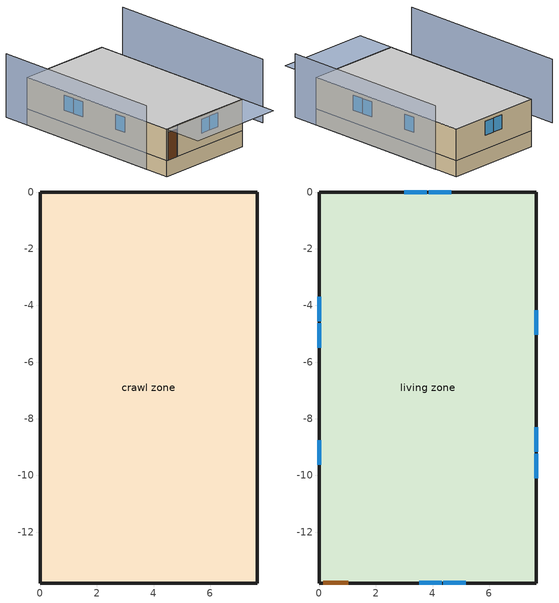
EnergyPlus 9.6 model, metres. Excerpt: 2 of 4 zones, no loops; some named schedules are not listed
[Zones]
crawl zone
 floor foundation (FloorFndGrndCS): 0,-13.8 0,0 7.66,0 7.66,-13.8 z-1.22
 wall foundation (WallFndGrndCS): 7.66,-13.8 7.66,0 0,0 0,-13.8 7.66,-13.8 z-1.22:0
living zone
 floor to crawl zone (FloorCSInsFin Reversed): 0,-13.8 0,0 7.66,0 7.66,-13.8 z0
 wall outside (WallExtInsFin): 0.13,-13.8 1.05,-13.8 7.66,-13.8 7.66,0 0,0 0,-13.8 0.13,-13.8 z0:2.44
 window (WindowConstruction): 0,-3.7 0,-4.57 / 0,-4.63 0,-5.5 / 0,-8.76 0,-9.63 / 7.66,-10.1 7.66,-9.23 / 7.66,-9.17 7.66,-8.3 / 7.66,-5.03 7.66,-4.16 z0.97:2.13; 4.66,0 3.86,0 / 3.8,0 3.01,0 / 3.53,-13.8 4.33,-13.8 / 4.39,-13.8 5.18,-13.8 z1.07:2.13
 door (Door): 0.15,-13.8 1.02,-13.8 z0:2.13
 ceiling adiabatic (SurfaceTypeRoofAdiabatic 1): 7.66,-13.8 7.66,0 0,0 0,-13.8 z2.44
shading: -2.13,0 -2.13,-13.8 / 9.8,-13.8 9.8,0 z0:4.88; 0,-3.7 0,-4.57 / 0,-4.63 0,-5.5 / 0,-8.76 0,-9.63 / 7.66,-10.1 7.66,-9.23 / 7.66,-9.17 7.66,-8.3 / 7.66,-5.03 7.66,-4.16 z0.97:2.13; 4.66,0 3.86,0 / 3.8,0 3.01,0 / 3.53,-13.8 4.33,-13.8 / 4.39,-13.8 5.18,-13.8 z1.07:2.13; 0,-16.84 7.66,-16.84 7.66,-13.8 0,-13.8 z2.44
[Building]
Building 1: North Axis {deg}=315; Terrain=Suburbs
[Site:Location]
Denver-Aurora-Buckley AFB: Latitude {deg}=39.72; Longitude {deg}=-104.75; Time Zone {hr}=-7; Elevation {m}=1726
[Site:GroundTemperature:Deep]
13.5949, 13.5949, 13.5949, 13.5949, 13.5949, 13.5949, 13.5949, 13.5949, 13.5949, 13.5949, 13.5949, 13.5949
[Site:WaterMainsTemperature]
Calculation Method=Correlation; Annual Average Outdoor Air Temperature {C}=13.5949; Maximum Difference In Monthly Average Outdoor Air Temperatures {deltaC}=26.4646
[Material] Roughness=Rough
Name | Thickness {m} | Conductivity {W/m-K} | Density {kg/m3} | Specific Heat {J/kg-K} | Thermal Absorptance | Solar Absorptance | Visible Absorptance
Concrete 4.0 in. | 0.1016 | 1.803125 | 2242.8 | 837.4 | 0.9 | 0.7 | 0.7
Concrete 8.0 in. | 0.2032 | 1.803125 | 2242.8 | 837.4 | 0.9 | 0.7 | 0.7
DoorMaterial | 0.04445 | 0.0612267 | 512.64 | 1214.23 | 0.82 | 0.3 | 0.3
Drywall 0.5 in. | 0.0127 | 0.160291 | 801 | 837.4 | 0.9 | 0.5 | 0.1
Floor Covering | 0.0127 | 0.0433444 | 54.468 | 1339.84 | 0.9 | 0.9 | 0.7
FloorFinStudAndAirFloor | 0.1397 | 0.557395 | 67.691 | 1210.98 | 0.9 | 0.5 | 0.9
FloorIns | 0.23495 | 0.0754732 | 106.365 | 1151.69 | 0.82 | 0.3 | 0.3
Plywood 0.75 in. | 0.01905 | 0.115458 | 512.64 | 1214.23 | 0.82 | 0.3 | 0.3
res furniture material living space | 0.1524 | 0.115458 | 640.8 | 1214.23 | 0.9 | 0.6 | 0.1
Vinyl&#44 Light | 0.009525 | 0.089435 | 177.822 | 1046.75 | 0.9 | 0.3 | 0.3
WallSheathing | 0.0127 | 0.115458 | 512.64 | 1214.23 | 0.82 | 0.3 | 0.3
WallStudAndCavity | 0.0889 | 0.0602181 | 162.403 | 1178.92 | 0.9 | 0.3 | 0.9
WallStudAndCavity 1 | 0.0889 | 0.397942 | 83.0341 | 1211.67 | 0.82 | 0.3 | 0.3
Wood Floor | 0.015875 | 0.115458 | 544.68 | 1214.23 | 0.9 | 0.7 | 0.7
[WindowMaterial:SimpleGlazingSystem]
WindowMaterial: U-Factor {W/m2-K}=4.31528; Solar Heat Gain Coefficient=0.67
[Construction]
Door: DoorMaterial
FloorCSInsFin Reversed: Floor Covering, Wood Floor, Plywood 0.75 in., FloorIns
FloorFndGrndCS: Concrete 4.0 in.
res furniture construction living space: res furniture material living space
SurfaceTypeRoofAdiabatic 1: Drywall 0.5 in., FloorFinStudAndAirFloor, Plywood 0.75 in., Wood Floor, Floor Covering
WallExtInsFin: Vinyl&#44 Light, WallSheathing, WallStudAndCavity, Drywall 0.5 in.
WallFndGrndCS: Concrete 8.0 in.
WallIntFinUninsFin: WallStudAndCavity 1, Drywall 0.5 in.
WindowConstruction: WindowMaterial
[Zone] Multiplier=1
Name | Part of Total Floor Area | Volume {m3}
crawl zone; living zone | Yes
res ds res ac asys ret air zone; res ds res fur gas asys ret air zone | No | 0.25
[InternalMass] Zone or ZoneList=living zone
Name | Construction | Surface Area {m2}
living space Partition | WallIntFinUninsFin | 105.724
res furniture mass living space | res furniture construction living space | 42.2895
[Foundation:Kiva]
Foundation Kiva 1: Wall Height Above Grade {m}=0.2032; Wall Depth Below Slab {m}=0.2032
[Foundation:Kiva:Settings]
Soil Conductivity {W/m-K}=1.731; Soil Density {kg/m3}=1842.3; Soil Specific Heat {J/kg-K}=418.7; Ground Solar Absorptivity=0.9; Ground Thermal Absorptivity=0.9; Ground Surface Roughness {m}=0.03; Far-Field Width {m}=40; Deep-Ground Boundary Condition=ZeroFlux; Deep-Ground Depth {m}=40; Minimum Cell Dimension {m}=0.02; Maximum Cell Growth Coefficient=1.5; Simulation Timestep=Hourly
[SurfaceProperty:ExposedFoundationPerimeter]
Surface 7: Exposed Perimeter Calculation Method=TotalExposedPerimeter; Total Exposed Perimeter {m}=42.9178
[People]
res occupants|living space: Zone or ZoneList or Space or SpaceList=living zone; Number of People Schedule=occupants; Number of People Calculation Method=People; Number of People=4; Fraction Radiant=0.319734; Sensible Heat Fraction=0.573; Activity Level Schedule=res occupants activity schedule; Carbon Dioxide Generation Rate {m3/s-W}=0; Enable ASHRAE 55 Comfort Warnings=No; Mean Radiant Temperature Calculation Type=ZoneAveraged
[Lights]
res lighting interior living space: Zone or ZoneList or Space or SpaceList=living zone; Schedule=lighting_interior; Design Level Calculation Method=LightingLevel; Lighting Level {W}=875.664; Return Air Fraction=0; Fraction Radiant=0.6; Fraction Visible=0.2; Fraction Replaceable=1
[ElectricEquipment] Zone or ZoneList or Space or SpaceList=living zone; Design Level Calculation Method=EquipmentLevel
Name | Schedule | Design Level {W} | Fraction Latent | Fraction Radiant | Fraction Lost
res ceil fan | ceiling_fan | 18.0359 | 0 | 0.558 | 0
res infil_1 bath fan; res infil_1 house fan; res infil_1 range fan | Always On Discrete | 0 | 0 | 0 | 1
res misc plug loads|living space | plug_loads | 261.67 | 0.021 | 0.558 | 0.049
res range electric | cooking_range | 970.147 | 0.3 | 0.24 | 0.3
res refrig | res refrig schedule | 59.9898 | 0 | 0 | 0
res well pump | plug_loads_well_pump | 104.038 | 0 | 0 | 1
[OtherEquipment] Fuel Type=None; Design Level Calculation Method=EquipmentLevel
Name | Zone or ZoneList or Space or SpaceList | Schedule | Design Level {W} | Fraction Latent | Fraction Radiant | Fraction Lost
res ds res ac asys RetDCnToAhEquip; res ds res ac asys SupDCnToAhEq; res ds res ac asys SupLatLkToAhEq; res ds res ac asys SupSLkToAhEq; res ds res fur gas asys RetDCnToAhEquip; res ds res fur gas asys SupDCnToAhEq; res ds res fur gas asys SupLatLkToAhEq; res ds res fur gas asys SupSLkToAhEq | crawl zone | Always On Discrete | 0
res bath | living zone | baths | 908.243 | 0 | 0 | 0
res ds res ac asys SupDCnToLvEq; res ds res ac asys SupLatLkToLvEq; res ds res ac asys SupSLkToLvEq; res ds res fur gas asys SupDCnToLvEq; res ds res fur gas asys SupLatLkToLvEq; res ds res fur gas asys SupSLkToLvEq | living zone | Always On Discrete | 0
res hot water distribution | living zone | showers | 2082.72 | 0 | 0 | 0
res shower | living zone | showers | 787.498 | 0.487233 | 0 | 0
res sink | living zone | sinks | 133.939 | 0.312335 | 0 | 0
res ds res ac asys RetDCnToPlEq; res ds res ac asys RetLatLkEq; res ds res ac asys RetSLkEq | res ds res ac asys ret air zone | Always On Discrete | 0
res ds res fur gas asys RetDCnToPlEq; res ds res fur gas asys RetLatLkEq; res ds res fur gas asys RetSLkEq | res ds res fur gas asys ret air zone | Always On Discrete | 0
[ZoneInfiltration:DesignFlowRate] Schedule=Always On Discrete
Name | Zone or ZoneList | Design Flow Rate Calculation Method | Air Changes per Hour {1/hr} | Constant Term Coefficient | Temperature Term Coefficient | Velocity Term Coefficient | Velocity Squared Term Coefficient | Design Flow Rate {m3/s}
res infil|crawl space | crawl zone | AirChanges/Hour | 2 | 1 | 0 | 0 | 0
res infil_1 flow; res nv_1 flow | living zone | Flow/Zone |  |  |  |  |  | 0
[ZoneMixing] Schedule=Always On Continuous; Design Flow Rate Calculation Method=Flow/Zone; Design Flow Rate {m3/s}=0
Name | Zone | Source Zone
res ds res ac asys LivToAhMix; res ds res fur gas asys LivToAhMix | crawl zone | living zone
res ds res ac asys AhToLivMix; res ds res fur gas asys AhToLivMix | living zone | crawl zone
[Exterior:Lights]
res lighting exterior: Schedule=lighting_exterior; Design Level {W}=38.3645
[AirLoopHVAC:ReturnPlenum]
Name | Zone
res ac asys return plenum | res ds res ac asys ret air zone
res fur gas asys return plenum | res ds res fur gas asys ret air zone
[EnergyManagementSystem:Sensor]
Name | Output:Variable or Output:Meter | Output:Variable or Output:Meter Index Key
res_af_vw_s | Site Wind Speed
res_ds_res_ac_asys_ah_mfr_s | System Node Mass Flow Rate | Node 17
res_ds_res_ac_asys_ah_tt_s | System Node Temperature | Node 17
res_ds_res_ac_asys_ah_t_s; res_ds_res_fur_gas_asys_ah_t_s | Zone Air Temperature | crawl zone
res_ds_res_ac_asys_ah_vfr_s | System Node Current Density Volume Flow Rate | Node 17
res_ds_res_ac_asys_ah_wt_s | System Node Humidity Ratio | Node 17
res_ds_res_ac_asys_ah_w_s; res_ds_res_fur_gas_asys_ah_w_s | Zone Mean Air Humidity Ratio | crawl zone
res_ds_res_ac_asys_ra_t_s | System Node Temperature | Node 20
res_ds_res_ac_asys_ra_w_s | System Node Humidity Ratio | Node 20
res_ds_res_fur_gas_asys_ah_mfr_s | System Node Mass Flow Rate | Node 24
res_ds_res_fur_gas_asys_ah_tt_s | System Node Temperature | Node 24
res_ds_res_fur_gas_asys_ah_vfr_s | System Node Current Density Volume Flow Rate | Node 24
res_ds_res_fur_gas_asys_ah_wt_s | System Node Humidity Ratio | Node 24
res_ds_res_fur_gas_asys_ra_t_s | System Node Temperature | Node 27
res_ds_res_fur_gas_asys_ra_w_s | System Node Humidity Ratio | Node 27
res_infil_1_bath_sch_s | Schedule Value | res mv_1 bath exhaust schedule
res_infil_1_range_sch_s | Schedule Value | res mv_1 range exhaust schedule
res_infil_1_wh_sch_s | Schedule Value | Always On Discrete
res_nv_1_nva_s | Schedule Value | res nv_1 avail schedule
res_nv_1_sp_s | Schedule Value | res nv_1 temp schedule
res_nv_pb_s | Site Outdoor Air Barometric Pressure
res_nv_wt_s | Site Outdoor Air Humidity Ratio
res_shower_mixsp | Schedule Value | fixtures temperature schedule
[EnergyManagementSystem:Actuator]
Name | Actuated Component Unique | Actuated Component Type | Actuated Component Control Type
res_ds_res_ac_asys_AhToLivMix_act | res ds res ac asys AhToLivMix | ZoneMixing | Air Exchange Flow Rate
res_ds_res_ac_asys_LivToAhMix_act | res ds res ac asys LivToAhMix | ZoneMixing | Air Exchange Flow Rate
res_ds_res_ac_asys_RetDCnToAhEquip_act | res ds res ac asys RetDCnToAhEquip | OtherEquipment | Power Level
res_ds_res_ac_asys_RetDCnToPlEq_act | res ds res ac asys RetDCnToPlEq | OtherEquipment | Power Level
res_ds_res_ac_asys_RetLatLkEq_act | res ds res ac asys RetLatLkEq | OtherEquipment | Power Level
res_ds_res_ac_asys_RetSLkEq_act | res ds res ac asys RetSLkEq | OtherEquipment | Power Level
res_ds_res_ac_asys_SupDCnToAhEq_act | res ds res ac asys SupDCnToAhEq | OtherEquipment | Power Level
res_ds_res_ac_asys_SupDCnToLvEq_act | res ds res ac asys SupDCnToLvEq | OtherEquipment | Power Level
res_ds_res_ac_asys_SupLatLkToAhEq_act | res ds res ac asys SupLatLkToAhEq | OtherEquipment | Power Level
res_ds_res_ac_asys_SupLatLkToLvEq_act | res ds res ac asys SupLatLkToLvEq | OtherEquipment | Power Level
res_ds_res_ac_asys_SupSLkToAhEq_act | res ds res ac asys SupSLkToAhEq | OtherEquipment | Power Level
res_ds_res_ac_asys_SupSLkToLvEq_act | res ds res ac asys SupSLkToLvEq | OtherEquipment | Power Level
res_ds_res_fur_gas_asys_AhToLivMix_act | res ds res fur gas asys AhToLivMix | ZoneMixing | Air Exchange Flow Rate
res_ds_res_fur_gas_asys_LivToAhMix_act | res ds res fur gas asys LivToAhMix | ZoneMixing | Air Exchange Flow Rate
res_ds_res_fur_gas_asys_RetDCnToAhEquip_act | res ds res fur gas asys RetDCnToAhEquip | OtherEquipment | Power Level
res_ds_res_fur_gas_asys_RetDCnToPlEq_act | res ds res fur gas asys RetDCnToPlEq | OtherEquipment | Power Level
res_ds_res_fur_gas_asys_RetLatLkEq_act | res ds res fur gas asys RetLatLkEq | OtherEquipment | Power Level
res_ds_res_fur_gas_asys_RetSLkEq_act | res ds res fur gas asys RetSLkEq | OtherEquipment | Power Level
res_ds_res_fur_gas_asys_SupDCnToAhEq_act | res ds res fur gas asys SupDCnToAhEq | OtherEquipment | Power Level
res_ds_res_fur_gas_asys_SupDCnToLvEq_act | res ds res fur gas asys SupDCnToLvEq | OtherEquipment | Power Level
res_ds_res_fur_gas_asys_SupLatLkToAhEq_act | res ds res fur gas asys SupLatLkToAhEq | OtherEquipment | Power Level
res_ds_res_fur_gas_asys_SupLatLkToLvEq_act | res ds res fur gas asys SupLatLkToLvEq | OtherEquipment | Power Level
res_ds_res_fur_gas_asys_SupSLkToAhEq_act | res ds res fur gas asys SupSLkToAhEq | OtherEquipment | Power Level
res_ds_res_fur_gas_asys_SupSLkToLvEq_act | res ds res fur gas asys SupSLkToLvEq | OtherEquipment | Power Level
res_infil_1_bath_fan_act | res infil_1 bath fan | ElectricEquipment | Electricity Rate
res_infil_1_flow_act | res infil_1 flow | Zone Infiltration | Air Exchange Flow Rate
res_infil_1_house_fan_act | res infil_1 house fan | ElectricEquipment | Electricity Rate
res_infil_1_range_fan_act | res infil_1 range fan | ElectricEquipment | Electricity Rate
res_nv_1_flow_act | res nv_1 flow | Zone Infiltration | Air Exchange Flow Rate
[EnergyManagementSystem:ProgramCallingManager]
res af_1 program calling manager: BeginTimestepBeforePredictor; res_infil_1_program; res_nv_1_program
res ds res ac asys program calling manager: EndOfSystemTimestepAfterHVACReporting; res_ds_res_ac_asys_program
res ds res fur gas asys program calling manager: EndOfSystemTimestepAfterHVACReporting; res_ds_res_fur_gas_asys_program
res shower sag: EndOfSystemTimestepAfterHVACReporting; res_shower_sag
[EnergyManagementSystem:Program]
res_ds_res_ac_asys_program: Set res_ds_res_ac_asys_AhMfr = res_ds_res_ac_asys_ah_mfr_s; Set res_ds_res_ac_asys_FanRtf = res_ds_res_ac_asys_fan_rtf_s; Set res_ds_res_ac_asys_AhVfr = res_ds_res_ac_asys_ah_vfr_s; Set res_ds_res_ac_asys_AhTt = res_ds_res_ac_asys_ah_tt_s; Set res_ds_res_ac_asys_AhWt = res_ds_res_ac_asys_ah_wt_s; Set res_ds_res_ac_asys_RaT = res_ds_res_ac_asys_ra_t_s; Set res_ds_res_ac_asys_RaW = res_ds_res_ac_asys_ra_w_s; Set res_ds_res_ac_asys_AhT = res_ds_res_ac_asys_ah_t_s; Set res_ds_res_ac_asys_AhW = res_ds_res_ac_asys_ah_w_s; Run res_ds_res_ac_asys_lk_subrout; Set res_ds_res_ac_asys_SupSLkToLvEq_act = res_ds_res_ac_asys_SupSLkToLv; Set res_ds_res_ac_asys_SupLatLkToLvEq_act = res_ds_res_ac_asys_SupLatLkToLv; Set res_ds_res_ac_asys_SupDCnToLvEq_act = res_ds_res_ac_asys_SupDCnToLv; Set res_ds_res_ac_asys_SupDCnToAhEq_act = res_ds_res_ac_asys_SupDCnToAh; Set res_ds_res_ac_asys_SupSLkToAhEq_act = res_ds_res_ac_asys_SupSLkToAh; Set res_ds_res_ac_asys_SupLatLkToAhEq_act = res_ds_res_ac_asys_SupLatLkToAh; Set res_ds_res_ac_asys_RetSLkEq_act = res_ds_res_ac_asys_RetSLk; Set res_ds_res_ac_asys_RetLatLkEq_act = res_ds_res_ac_asys_RetLatLk; Set res_ds_res_ac_asys_RetDCnToPlEq_act = res_ds_res_ac_asys_RetDCnToPl; Set res_ds_res_ac_asys_RetDCnToAhEquip_act = res_ds_res_ac_asys_RetDCnToAh; Set res_ds_res_ac_asys_AhToLivMix_act = res_ds_res_ac_asys_AhToLiv; Set res_ds_res_ac_asys_LivToAhMix_act = res_ds_res_ac_asys_LivToAh
res_ds_res_fur_gas_asys_program: Set res_ds_res_fur_gas_asys_AhMfr = res_ds_res_fur_gas_asys_ah_mfr_s; Set res_ds_res_fur_gas_asys_FanRtf = res_ds_res_fur_gas_asys_fan_rtf_s; Set res_ds_res_fur_gas_asys_AhVfr = res_ds_res_fur_gas_asys_ah_vfr_s; Set res_ds_res_fur_gas_asys_AhTt = res_ds_res_fur_gas_asys_ah_tt_s; Set res_ds_res_fur_gas_asys_AhWt = res_ds_res_fur_gas_asys_ah_wt_s; Set res_ds_res_fur_gas_asys_RaT = res_ds_res_fur_gas_asys_ra_t_s; Set res_ds_res_fur_gas_asys_RaW = res_ds_res_fur_gas_asys_ra_w_s; Set res_ds_res_fur_gas_asys_AhT = res_ds_res_fur_gas_asys_ah_t_s; Set res_ds_res_fur_gas_asys_AhW = res_ds_res_fur_gas_asys_ah_w_s; Run res_ds_res_fur_gas_asys_lk_subrout; Set res_ds_res_fur_gas_asys_SupSLkToLvEq_act = res_ds_res_fur_gas_asys_SupSLkToLv; Set res_ds_res_fur_gas_asys_SupLatLkToLvEq_act = res_ds_res_fur_gas_asys_SupLatLkToLv; Set res_ds_res_fur_gas_asys_SupDCnToLvEq_act = res_ds_res_fur_gas_asys_SupDCnToLv; Set res_ds_res_fur_gas_asys_SupDCnToAhEq_act = res_ds_res_fur_gas_asys_SupDCnToAh; Set res_ds_res_fur_gas_asys_SupSLkToAhEq_act = res_ds_res_fur_gas_asys_SupSLkToAh; Set res_ds_res_fur_gas_asys_SupLatLkToAhEq_act = res_ds_res_fur_gas_asys_SupLatLkToAh; Set res_ds_res_fur_gas_asys_RetSLkEq_act = res_ds_res_fur_gas_asys_RetSLk; Set res_ds_res_fur_gas_asys_RetLatLkEq_act = res_ds_res_fur_gas_asys_RetLatLk; Set res_ds_res_fur_gas_asys_RetDCnToPlEq_act = res_ds_res_fur_gas_asys_RetDCnToPl; Set res_ds_res_fur_gas_asys_RetDCnToAhEquip_act = res_ds_res_fur_gas_asys_RetDCnToAh; Set res_ds_res_fur_gas_asys_AhToLivMix_act = res_ds_res_fur_gas_asys_AhToLiv; Set res_ds_res_fur_gas_asys_LivToAhMix_act = res_ds_res_fur_gas_asys_LivToAh
res_infil_1_program: Set p_m = 0.14; Set p_s = 0.22; Set s_m = 270; Set s_s = 370; Set z_m = 9.99744; Set z_s = 2.4384; Set f_t = (((s_m/z_m)^p_m)*((z_s/s_s)^p_s)); Set Tdiff = res_af_1_tin_s-res_af_1_tt_s; Set dT = @Abs Tdiff; Set c = 0.1671; Set Cs = 0.0824; Set Cw = 0.1276; Set n = 0.65; Set sft = (f_t*0.7000000000000001); Set temp1 = ((c*Cw)*((sft*res_af_vw_s)^(2*n)))^2; Set Qn = (((c*Cs*(dT^n))^2)+temp1)^0.5; Set Tdiff = res_af_1_tin_s-res_af_1_tt_s; Set QWHV = res_infil_1_wh_sch_s*0.0; Set Qrange = res_infil_1_range_sch_s*0.0472; Set Qdryer = 0.0; Set Qbath = res_infil_1_bath_sch_s*0.0472; Set QductsOut = 0; Set QductsIn = 0; Set QductsOut = QductsOut+res_ds_res_fur_gas_asys_lk_ret_fan_equiv; Set QductsIn = QductsIn+res_ds_res_fur_gas_asys_lk_sup_fan_equiv; Set QductsOut = QductsOut+res_ds_res_ac_asys_lk_ret_fan_equiv; Set QductsIn = QductsIn+res_ds_res_ac_asys_lk_sup_fan_equiv; Set Qout = Qrange+Qbath+Qdryer+QductsOut; Set Qin = QWHV+QductsIn; Set faneff_wh = 1; Set res_infil_1_house_fan_act = (QWHV*300)/faneff_wh*0; Set faneff_sp = 0.4719474432000001; Set res_infil_1_range_fan_act = (Qrange*300)/faneff_sp; Set res_infil_1_bath_fan_act = (Qbath*300)/faneff_sp; Set Qfan = (@Max Qout Qin); If Qfan > 0; Set Qavg = ((Qout + Qin) / 2.0); If ((@Abs (Qout - Qavg)) / Qavg) <= 0.1; Set phi = 1; Else; Set phi = (Qn / (Qn + Qfan)); EndIf; Set Qinf_adj = phi * Qn; Else; Set Qinf_adj = Qn; EndIf; Set res_infil_1_flow_act = Qfan + Qinf_adj
res_nv_1_program: Set Tdiff = res_af_1_tin_s-res_af_1_tt_s; Set dT = (@Abs Tdiff); Set pt = (@RhFnTdbWPb res_af_1_tt_s res_nv_wt_s res_nv_pb_s); Set NVA = 3729.756882644244; Set Cs = 8.963020389461627e-05; Set Cw = 6.158219665777789e-05; Set MNV = 1.432203174297596; Set MHR = 0.0115; Set MRH = 0.7; Set temp1 = (res_nv_1_nva_s*NVA); Set SGNV = temp1*((((Cs*dT)+(Cw*(res_af_vw_s^2)))^0.5)/1000); If (res_nv_wt_s<MHR) && (pt<MRH) && (res_af_1_tin_s>res_nv_1_sp_s); Set temp2 = (res_af_1_tin_s-res_nv_1_sp_s); Set NVadj1 = temp2/(res_af_1_tin_s-res_af_1_tt_s); Set NVadj2 = (@Min NVadj1 1); Set NVadj3 = (@Max NVadj2 0); Set NVadj = SGNV*NVadj3; Set res_nv_1_flow_act = (@Min NVadj MNV); Else; Set res_nv_1_flow_act = 0; EndIf
res_shower_sag: If res_shower_vol > 0; Set ShowerTime=SystemTimeStep; Else; Set ShowerTime=0; EndIf; If (res_shower_vol > 0) && (res_shower_mixsp > res_shower_tout); Set ShowerSag=SystemTimeStep; Set ShowerE=res_shower_vol*4141170*(res_shower_mixsp-res_shower_tout); Else; Set ShowerSag=0; Set ShowerE=0; EndIf
[EnergyManagementSystem:Subroutine]
res_ds_res_ac_asys_lk_subrout: Set f_sup = 0.19990009990009988; Set f_ret = 0.10009990009990012; Set f_OA = 0.09980019980019976; Set oafrate = f_OA * res_ds_res_ac_asys_AhVfr; Set suplkfrate = f_sup * res_ds_res_ac_asys_AhVfr; Set retlkfrate = f_ret * res_ds_res_ac_asys_AhVfr; Set res_ds_res_ac_asys_AhToLiv = (@Abs (suplkfrate-retlkfrate-oafrate)); Set res_ds_res_ac_asys_LivToAh = 0; Set res_ds_res_ac_asys_lk_sup_fan_equiv = 0; Set res_ds_res_ac_asys_lk_ret_fan_equiv = oafrate; If res_ds_res_ac_asys_AhMfr>0; Set h_SA=(@HFnTdbW res_ds_res_ac_asys_AhTt res_ds_res_ac_asys_AhWt); Set h_AHZ=(@HFnTdbW res_ds_res_ac_asys_AhT res_ds_res_ac_asys_AhW); Set h_RA=(@HFnTdbW res_ds_res_ac_asys_RaT res_ds_res_ac_asys_RaW); Set h_fg=(@HfgAirFnWTdb res_ds_res_ac_asys_AhWt res_ds_res_ac_asys_AhTt); Set SALkQtot=f_sup*res_ds_res_ac_asys_AhMfr*(h_RA-h_SA); Set temp1=h_fg*(res_ds_res_ac_asys_RaW-res_ds_res_ac_asys_AhWt); Set res_ds_res_ac_asys_SupLatLkToLv = f_sup*res_ds_res_ac_asys_AhMfr*temp1; Set res_ds_res_ac_asys_SupSLkToLv = SALkQtot-res_ds_res_ac_asys_SupLatLkToLv; Set eTm=(res_ds_res_ac_asys_FanRtf/(res_ds_res_ac_asys_AhMfr*1006.0))*95.341; Set eTm=0-eTm; Set temp4=res_ds_res_ac_asys_AhT; Set tsup=temp4+((res_ds_res_ac_asys_AhTt-res_ds_res_ac_asys_AhT)*(@Exp eTm)); Set temp5=tsup-res_ds_res_ac_asys_AhTt; Set res_ds_res_ac_asys_SupDCnToLv = res_ds_res_ac_asys_AhMfr*1006.0*temp5; Set res_ds_res_ac_asys_SupDCnToAh = 0-res_ds_res_ac_asys_SupDCnToLv; Set eTm=(res_ds_res_ac_asys_FanRtf/(res_ds_res_ac_asys_AhMfr*1006.0))*17.656; Set eTm=0-eTm; Set temp6=res_ds_res_ac_asys_AhT; Set tret=temp6+((res_ds_res_ac_asys_RaT-res_ds_res_ac_asys_AhT)*(@Exp eTm)); Set temp7=tret-res_ds_res_ac_asys_RaT; Set res_ds_res_ac_asys_RetDCnToPl=res_ds_res_ac_asys_AhMfr*1006.0*temp7; Set res_ds_res_ac_asys_RetDCnToAh=0-res_ds_res_ac_asys_RetDCnToPl; Set res_ds_res_ac_asys_RetLatLk=0; Set temp2=(res_ds_res_ac_asys_AhT-res_ds_res_ac_asys_RaT); Set res_ds_res_ac_asys_RetSLk=f_ret*res_ds_res_ac_asys_AhMfr*1006.0*temp2; Set QtLkToAHZn=f_sup*res_ds_res_ac_asys_AhMfr*(h_SA-h_AHZ); Set temp3=(res_ds_res_ac_asys_AhWt-res_ds_res_ac_asys_AhW); Set res_ds_res_ac_asys_SupLatLkToAh=f_sup*res_ds_res_ac_asys_AhMfr*h_fg; Set res_ds_res_ac_asys_SupLatLkToAh=res_ds_res_ac_asys_SupLatLkToAh*temp3; Set res_ds_res_ac_asys_SupSLkToAh=QtLkToAHZn-res_ds_res_ac_asys_SupLatLkToAh; Else; Set res_ds_res_ac_asys_SupLatLkToLv=0; Set res_ds_res_ac_asys_SupSLkToLv=0; Set res_ds_res_ac_asys_SupDCnToLv=0; Set res_ds_res_ac_asys_SupDCnToAh=0; Set res_ds_res_ac_asys_RetDCnToPl=0; Set res_ds_res_ac_asys_RetDCnToAh=0; Set res_ds_res_ac_asys_RetLatLk=0; Set res_ds_res_ac_asys_RetSLk=0; Set res_ds_res_ac_asys_SupLatLkToAh=0; Set res_ds_res_ac_asys_SupSLkToAh=0; EndIf
res_ds_res_fur_gas_asys_lk_subrout: Set f_sup = 0.19990009990009988; Set f_ret = 0.10009990009990012; Set f_OA = 0.09980019980019976; Set oafrate = f_OA * res_ds_res_fur_gas_asys_AhVfr; Set suplkfrate = f_sup * res_ds_res_fur_gas_asys_AhVfr; Set retlkfrate = f_ret * res_ds_res_fur_gas_asys_AhVfr; Set res_ds_res_fur_gas_asys_AhToLiv = (@Abs (suplkfrate-retlkfrate-oafrate)); Set res_ds_res_fur_gas_asys_LivToAh = 0; Set res_ds_res_fur_gas_asys_lk_sup_fan_equiv = 0; Set res_ds_res_fur_gas_asys_lk_ret_fan_equiv = oafrate; If res_ds_res_fur_gas_asys_AhMfr>0; Set h_SA=(@HFnTdbW res_ds_res_fur_gas_asys_AhTt res_ds_res_fur_gas_asys_AhWt); Set h_AHZ=(@HFnTdbW res_ds_res_fur_gas_asys_AhT res_ds_res_fur_gas_asys_AhW); Set h_RA=(@HFnTdbW res_ds_res_fur_gas_asys_RaT res_ds_res_fur_gas_asys_RaW); Set h_fg=(@HfgAirFnWTdb res_ds_res_fur_gas_asys_AhWt res_ds_res_fur_gas_asys_AhTt); Set SALkQtot=f_sup*res_ds_res_fur_gas_asys_AhMfr*(h_RA-h_SA); Set temp1=h_fg*(res_ds_res_fur_gas_asys_RaW-res_ds_res_fur_gas_asys_AhWt); Set res_ds_res_fur_gas_asys_SupLatLkToLv = f_sup*res_ds_res_fur_gas_asys_AhMfr*temp1; Set res_ds_res_fur_gas_asys_SupSLkToLv = SALkQtot-res_ds_res_fur_gas_asys_SupLatLkToLv; Set eTm=(res_ds_res_fur_gas_asys_FanRtf/(res_ds_res_fur_gas_asys_AhMfr*1006.0))*95.341; Set eTm=0-eTm; Set temp4=res_ds_res_fur_gas_asys_AhT; Set tsup=temp4+((res_ds_res_fur_gas_asys_AhTt-res_ds_res_fur_gas_asys_AhT)*(@Exp eTm)); Set temp5=tsup-res_ds_res_fur_gas_asys_AhTt; Set res_ds_res_fur_gas_asys_SupDCnToLv = res_ds_res_fur_gas_asys_AhMfr*1006.0*temp5; Set res_ds_res_fur_gas_asys_SupDCnToAh = 0-res_ds_res_fur_gas_asys_SupDCnToLv; Set eTm=(res_ds_res_fur_gas_asys_FanRtf/(res_ds_res_fur_gas_asys_AhMfr*1006.0))*17.656; Set eTm=0-eTm; Set temp6=res_ds_res_fur_gas_asys_AhT; Set tret=temp6+((res_ds_res_fur_gas_asys_RaT-res_ds_res_fur_gas_asys_AhT)*(@Exp eTm)); Set temp7=tret-res_ds_res_fur_gas_asys_RaT; Set res_ds_res_fur_gas_asys_RetDCnToPl=res_ds_res_fur_gas_asys_AhMfr*1006.0*temp7; Set res_ds_res_fur_gas_asys_RetDCnToAh=0-res_ds_res_fur_gas_asys_RetDCnToPl; Set res_ds_res_fur_gas_asys_RetLatLk=0; Set temp2=(res_ds_res_fur_gas_asys_AhT-res_ds_res_fur_gas_asys_RaT); Set res_ds_res_fur_gas_asys_RetSLk=f_ret*res_ds_res_fur_gas_asys_AhMfr*1006.0*temp2; Set QtLkToAHZn=f_sup*res_ds_res_fur_gas_asys_AhMfr*(h_SA-h_AHZ); Set temp3=(res_ds_res_fur_gas_asys_AhWt-res_ds_res_fur_gas_asys_AhW); Set res_ds_res_fur_gas_asys_SupLatLkToAh=f_sup*res_ds_res_fur_gas_asys_AhMfr*h_fg; Set res_ds_res_fur_gas_asys_SupLatLkToAh=res_ds_res_fur_gas_asys_SupLatLkToAh*temp3; Set res_ds_res_fur_gas_asys_SupSLkToAh=QtLkToAHZn-res_ds_res_fur_gas_asys_SupLatLkToAh; Else; Set res_ds_res_fur_gas_asys_SupLatLkToLv=0; Set res_ds_res_fur_gas_asys_SupSLkToLv=0; Set res_ds_res_fur_gas_asys_SupDCnToLv=0; Set res_ds_res_fur_gas_asys_SupDCnToAh=0; Set res_ds_res_fur_gas_asys_RetDCnToPl=0; Set res_ds_res_fur_gas_asys_RetDCnToAh=0; Set res_ds_res_fur_gas_asys_RetLatLk=0; Set res_ds_res_fur_gas_asys_RetSLk=0; Set res_ds_res_fur_gas_asys_SupLatLkToAh=0; Set res_ds_res_fur_gas_asys_SupSLkToAh=0; EndIf
[EnergyManagementSystem:GlobalVariable]
res_ds_res_ac_asys_AhMfr
res_ds_res_ac_asys_AhT
res_ds_res_ac_asys_AhToLiv
res_ds_res_ac_asys_AhTt
res_ds_res_ac_asys_AhVfr
res_ds_res_ac_asys_AhW
res_ds_res_ac_asys_AhWt
res_ds_res_ac_asys_FanRtf
res_ds_res_ac_asys_LivToAh
res_ds_res_ac_asys_lk_ret_fan_equiv
res_ds_res_ac_asys_lk_sup_fan_equiv
res_ds_res_ac_asys_RaT
res_ds_res_ac_asys_RaW
res_ds_res_ac_asys_RetDCnToAh
res_ds_res_ac_asys_RetDCnToPl
res_ds_res_ac_asys_RetLatLk
res_ds_res_ac_asys_RetSLk
res_ds_res_ac_asys_SupDCnToAh
res_ds_res_ac_asys_SupDCnToLv
res_ds_res_ac_asys_SupLatLkToAh
res_ds_res_ac_asys_SupLatLkToLv
res_ds_res_ac_asys_SupSLkToAh
res_ds_res_ac_asys_SupSLkToLv
res_ds_res_fur_gas_asys_AhMfr
res_ds_res_fur_gas_asys_AhT
res_ds_res_fur_gas_asys_AhToLiv
res_ds_res_fur_gas_asys_AhTt
res_ds_res_fur_gas_asys_AhVfr
res_ds_res_fur_gas_asys_AhW
res_ds_res_fur_gas_asys_AhWt
res_ds_res_fur_gas_asys_FanRtf
res_ds_res_fur_gas_asys_LivToAh
res_ds_res_fur_gas_asys_lk_ret_fan_equiv
res_ds_res_fur_gas_asys_lk_sup_fan_equiv
res_ds_res_fur_gas_asys_RaT
res_ds_res_fur_gas_asys_RaW
res_ds_res_fur_gas_asys_RetDCnToAh
res_ds_res_fur_gas_asys_RetDCnToPl
res_ds_res_fur_gas_asys_RetLatLk
res_ds_res_fur_gas_asys_RetSLk
res_ds_res_fur_gas_asys_SupDCnToAh
res_ds_res_fur_gas_asys_SupDCnToLv
res_ds_res_fur_gas_asys_SupLatLkToAh
res_ds_res_fur_gas_asys_SupLatLkToLv
res_ds_res_fur_gas_asys_SupSLkToAh
res_ds_res_fur_gas_asys_SupSLkToLv
[EnergyManagementSystem:OutputVariable] Type of Data in Variable=Summed; Update Frequency=SystemTimestep; EMS Program or Subroutine=res_shower_sag
Name | EMS Variable | Units
Shower Draw Time|unit 1 | ShowerTime | hr
Unmet Shower Energy|unit 1 | ShowerE | J
Unmet Shower Time|unit 1 | ShowerSag | hr
[AvailabilityManager:Scheduled] Schedule=Always On Discrete
res ac asys Availability Manager; res fur gas asys Availability Manager
[Schedule:Day:Interval]
res refrig schedule allday1; res refrig schedule allday12: No, 01:00, 0.610949, 02:00, 0.595675, 03:00, 0.580401, 04:00, 0.565128, 06:00, 0.549854, 07:00, 0.580401, 08:00, 0.610949, 10:00, 0.626223, 12:00, 0.610949, 15:00, 0.641496, 16:00, 0.626223, 17:00, 0.672044, 18:00, 0.733139, 19:00, 0.763686, 20:00, 0.733139, 21:00, 0.717865, 22:00, 0.702591, 23:00, 0.672044, 24:00, 0.626223
res refrig schedule allday2: No, 01:00, 0.609489, 02:00, 0.594252, 03:00, 0.579015, 04:00, 0.563777, 06:00, 0.54854, 07:00, 0.579015, 08:00, 0.609489, 10:00, 0.624726, 12:00, 0.609489, 15:00, 0.639964, 16:00, 0.624726, 17:00, 0.670438, 18:00, 0.731387, 19:00, 0.761861, 20:00, 0.731387, 21:00, 0.71615, 22:00, 0.700912, 23:00, 0.670438, 24:00, 0.624726
res refrig schedule allday3; res refrig schedule allday4; res refrig schedule allday5: No, 01:00, 0.791241, 02:00, 0.77146, 03:00, 0.751679, 04:00, 0.731898, 06:00, 0.712117, 07:00, 0.751679, 08:00, 0.791241, 10:00, 0.811022, 12:00, 0.791241, 15:00, 0.830803, 16:00, 0.811022, 17:00, 0.870365, 18:00, 0.949489, 19:00, 0.989051, 20:00, 0.949489, 21:00, 0.929708, 22:00, 0.909927, 23:00, 0.870365, 24:00, 0.811022
res refrig schedule allday6; res refrig schedule allday7; res refrig schedule allday8; res refrig schedule allday9: No, 01:00, 0.8, 02:00, 0.78, 03:00, 0.76, 04:00, 0.74, 06:00, 0.72, 07:00, 0.76, 08:00, 0.8, 10:00, 0.82, 12:00, 0.8, 15:00, 0.84, 16:00, 0.82, 17:00, 0.88, 18:00, 0.96, 19:00, 1, 20:00, 0.96, 21:00, 0.94, 22:00, 0.92, 23:00, 0.88, 24:00, 0.82
res refrig schedule allday10: No, 01:00, 0.679562, 02:00, 0.662573, 03:00, 0.645584, 04:00, 0.628595, 06:00, 0.611606, 07:00, 0.645584, 08:00, 0.679562, 10:00, 0.696551, 12:00, 0.679562, 15:00, 0.71354, 16:00, 0.696551, 17:00, 0.747518, 18:00, 0.815474, 19:00, 0.849453, 20:00, 0.815474, 21:00, 0.798485, 22:00, 0.781496, 23:00, 0.747518, 24:00, 0.696551
res refrig schedule allday11: No, 01:00, 0.675182, 02:00, 0.658303, 03:00, 0.641423, 04:00, 0.624544, 06:00, 0.607664, 07:00, 0.641423, 08:00, 0.675182, 10:00, 0.692062, 12:00, 0.675182, 15:00, 0.708942, 16:00, 0.692062, 17:00, 0.742701, 18:00, 0.810219, 19:00, 0.843978, 20:00, 0.810219, 21:00, 0.793339, 22:00, 0.77646, 23:00, 0.742701, 24:00, 0.692062
Schedule Day 8; res refrig schedule winter design: No, 24:00, 0
res refrig schedule summer design: No, 24:00, 1
[Schedule:Week:Daily]
res refrig schedule Week Rule - Jan1-Jan28: res refrig schedule allday1, res refrig schedule allday1, res refrig schedule allday1, res refrig schedule allday1, res refrig schedule allday1, res refrig schedule allday1, res refrig schedule allday1, Schedule Day 8, res refrig schedule summer design, res refrig schedule winter design, Schedule Day 8, Schedule Day 8
res refrig schedule Week Rule - Jan29-Feb4: res refrig schedule allday1, res refrig schedule allday1, res refrig schedule allday1, res refrig schedule allday2, res refrig schedule allday2, res refrig schedule allday2, res refrig schedule allday2, Schedule Day 8, res refrig schedule summer design, res refrig schedule winter design, Schedule Day 8, Schedule Day 8
res refrig schedule Week Rule - Feb5-Feb25: res refrig schedule allday2, res refrig schedule allday2, res refrig schedule allday2, res refrig schedule allday2, res refrig schedule allday2, res refrig schedule allday2, res refrig schedule allday2, Schedule Day 8, res refrig schedule summer design, res refrig schedule winter design, Schedule Day 8, Schedule Day 8
res refrig schedule Week Rule - Feb26-Mar4: res refrig schedule allday2, res refrig schedule allday2, res refrig schedule allday2, res refrig schedule allday3, res refrig schedule allday3, res refrig schedule allday3, res refrig schedule allday3, Schedule Day 8, res refrig schedule summer design, res refrig schedule winter design, Schedule Day 8, Schedule Day 8
res refrig schedule Week Rule - Mar5-Mar25: res refrig schedule allday3, res refrig schedule allday3, res refrig schedule allday3, res refrig schedule allday3, res refrig schedule allday3, res refrig schedule allday3, res refrig schedule allday3, Schedule Day 8, res refrig schedule summer design, res refrig schedule winter design, Schedule Day 8, Schedule Day 8
res refrig schedule Week Rule - Mar26-Apr1: res refrig schedule allday3, res refrig schedule allday3, res refrig schedule allday3, res refrig schedule allday3, res refrig schedule allday3, res refrig schedule allday3, res refrig schedule allday4, Schedule Day 8, res refrig schedule summer design, res refrig schedule winter design, Schedule Day 8, Schedule Day 8
res refrig schedule Week Rule - Apr2-Apr29: res refrig schedule allday4, res refrig schedule allday4, res refrig schedule allday4, res refrig schedule allday4, res refrig schedule allday4, res refrig schedule allday4, res refrig schedule allday4, Schedule Day 8, res refrig schedule summer design, res refrig schedule winter design, Schedule Day 8, Schedule Day 8
res refrig schedule Week Rule - Apr30-May6: res refrig schedule allday4, res refrig schedule allday5, res refrig schedule allday5, res refrig schedule allday5, res refrig schedule allday5, res refrig schedule allday5, res refrig schedule allday5, Schedule Day 8, res refrig schedule summer design, res refrig schedule winter design, Schedule Day 8, Schedule Day 8
res refrig schedule Week Rule - May7-May27: res refrig schedule allday5, res refrig schedule allday5, res refrig schedule allday5, res refrig schedule allday5, res refrig schedule allday5, res refrig schedule allday5, res refrig schedule allday5, Schedule Day 8, res refrig schedule summer design, res refrig schedule winter design, Schedule Day 8, Schedule Day 8
res refrig schedule Week Rule - May28-Jun3: res refrig schedule allday5, res refrig schedule allday5, res refrig schedule allday5, res refrig schedule allday5, res refrig schedule allday6, res refrig schedule allday6, res refrig schedule allday6, Schedule Day 8, res refrig schedule summer design, res refrig schedule winter design, Schedule Day 8, Schedule Day 8
res refrig schedule Week Rule - Jun4-Jun24: res refrig schedule allday6, res refrig schedule allday6, res refrig schedule allday6, res refrig schedule allday6, res refrig schedule allday6, res refrig schedule allday6, res refrig schedule allday6, Schedule Day 8, res refrig schedule summer design, res refrig schedule winter design, Schedule Day 8, Schedule Day 8
res refrig schedule Week Rule - Jun25-Jul1: res refrig schedule allday6, res refrig schedule allday6, res refrig schedule allday6, res refrig schedule allday6, res refrig schedule allday6, res refrig schedule allday6, res refrig schedule allday7, Schedule Day 8, res refrig schedule summer design, res refrig schedule winter design, Schedule Day 8, Schedule Day 8
res refrig schedule Week Rule - Jul2-Jul29: res refrig schedule allday7, res refrig schedule allday7, res refrig schedule allday7, res refrig schedule allday7, res refrig schedule allday7, res refrig schedule allday7, res refrig schedule allday7, Schedule Day 8, res refrig schedule summer design, res refrig schedule winter design, Schedule Day 8, Schedule Day 8
res refrig schedule Week Rule - Jul30-Aug5: res refrig schedule allday7, res refrig schedule allday7, res refrig schedule allday8, res refrig schedule allday8, res refrig schedule allday8, res refrig schedule allday8, res refrig schedule allday8, Schedule Day 8, res refrig schedule summer design, res refrig schedule winter design, Schedule Day 8, Schedule Day 8
res refrig schedule Week Rule - Aug6-Aug26: res refrig schedule allday8, res refrig schedule allday8, res refrig schedule allday8, res refrig schedule allday8, res refrig schedule allday8, res refrig schedule allday8, res refrig schedule allday8, Schedule Day 8, res refrig schedule summer design, res refrig schedule winter design, Schedule Day 8, Schedule Day 8
res refrig schedule Week Rule - Aug27-Sep2: res refrig schedule allday8, res refrig schedule allday8, res refrig schedule allday8, res refrig schedule allday8, res refrig schedule allday8, res refrig schedule allday9, res refrig schedule allday9, Schedule Day 8, res refrig schedule summer design, res refrig schedule winter design, Schedule Day 8, Schedule Day 8
res refrig schedule Week Rule - Sep3-Sep30: res refrig schedule allday9, res refrig schedule allday9, res refrig schedule allday9, res refrig schedule allday9, res refrig schedule allday9, res refrig schedule allday9, res refrig schedule allday9, Schedule Day 8, res refrig schedule summer design, res refrig schedule winter design, Schedule Day 8, Schedule Day 8
res refrig schedule Week Rule - Oct1-Oct28: res refrig schedule allday10, res refrig schedule allday10, res refrig schedule allday10, res refrig schedule allday10, res refrig schedule allday10, res refrig schedule allday10, res refrig schedule allday10, Schedule Day 8, res refrig schedule summer design, res refrig schedule winter design, Schedule Day 8, Schedule Day 8
res refrig schedule Week Rule - Oct29-Nov4: res refrig schedule allday10, res refrig schedule allday10, res refrig schedule allday10, res refrig schedule allday11, res refrig schedule allday11, res refrig schedule allday11, res refrig schedule allday11, Schedule Day 8, res refrig schedule summer design, res refrig schedule winter design, Schedule Day 8, Schedule Day 8
res refrig schedule Week Rule - Nov5-Nov25: res refrig schedule allday11, res refrig schedule allday11, res refrig schedule allday11, res refrig schedule allday11, res refrig schedule allday11, res refrig schedule allday11, res refrig schedule allday11, Schedule Day 8, res refrig schedule summer design, res refrig schedule winter design, Schedule Day 8, Schedule Day 8
res refrig schedule Week Rule - Nov26-Dec2: res refrig schedule allday11, res refrig schedule allday11, res refrig schedule allday11, res refrig schedule allday11, res refrig schedule allday11, res refrig schedule allday12, res refrig schedule allday12, Schedule Day 8, res refrig schedule summer design, res refrig schedule winter design, Schedule Day 8, Schedule Day 8
res refrig schedule Week Rule - Dec3-Dec31: res refrig schedule allday12, res refrig schedule allday12, res refrig schedule allday12, res refrig schedule allday12, res refrig schedule allday12, res refrig schedule allday12, res refrig schedule allday12, Schedule Day 8, res refrig schedule summer design, res refrig schedule winter design, Schedule Day 8, Schedule Day 8
res mv_1 bath exhaust schedule Week Rule - Jan1-Jan28: res mv_1 bath exhaust schedule allday1, res mv_1 bath exhaust schedule allday1, res mv_1 bath exhaust schedule allday1, res mv_1 bath exhaust schedule allday1, res mv_1 bath exhaust schedule allday1, res mv_1 bath exhaust schedule allday1, res mv_1 bath exhaust schedule allday1, Schedule Day 18, res mv_1 bath exhaust schedule summer design, res mv_1 bath exhaust schedule winter design, Schedule Day 18, Schedule Day 18
res mv_1 bath exhaust schedule Week Rule - Jan29-Feb4: res mv_1 bath exhaust schedule allday1, res mv_1 bath exhaust schedule allday1, res mv_1 bath exhaust schedule allday1, res mv_1 bath exhaust schedule allday2, res mv_1 bath exhaust schedule allday2, res mv_1 bath exhaust schedule allday2, res mv_1 bath exhaust schedule allday2, Schedule Day 18, res mv_1 bath exhaust schedule summer design, res mv_1 bath exhaust schedule winter design, Schedule Day 18, Schedule Day 18
res mv_1 bath exhaust schedule Week Rule - Feb5-Feb25: res mv_1 bath exhaust schedule allday2, res mv_1 bath exhaust schedule allday2, res mv_1 bath exhaust schedule allday2, res mv_1 bath exhaust schedule allday2, res mv_1 bath exhaust schedule allday2, res mv_1 bath exhaust schedule allday2, res mv_1 bath exhaust schedule allday2, Schedule Day 18, res mv_1 bath exhaust schedule summer design, res mv_1 bath exhaust schedule winter design, Schedule Day 18, Schedule Day 18
res mv_1 bath exhaust schedule Week Rule - Feb26-Mar4: res mv_1 bath exhaust schedule allday2, res mv_1 bath exhaust schedule allday2, res mv_1 bath exhaust schedule allday2, res mv_1 bath exhaust schedule allday3, res mv_1 bath exhaust schedule allday3, res mv_1 bath exhaust schedule allday3, res mv_1 bath exhaust schedule allday3, Schedule Day 18, res mv_1 bath exhaust schedule summer design, res mv_1 bath exhaust schedule winter design, Schedule Day 18, Schedule Day 18
res mv_1 bath exhaust schedule Week Rule - Mar5-Mar25: res mv_1 bath exhaust schedule allday3, res mv_1 bath exhaust schedule allday3, res mv_1 bath exhaust schedule allday3, res mv_1 bath exhaust schedule allday3, res mv_1 bath exhaust schedule allday3, res mv_1 bath exhaust schedule allday3, res mv_1 bath exhaust schedule allday3, Schedule Day 18, res mv_1 bath exhaust schedule summer design, res mv_1 bath exhaust schedule winter design, Schedule Day 18, Schedule Day 18
res mv_1 bath exhaust schedule Week Rule - Mar26-Apr1: res mv_1 bath exhaust schedule allday3, res mv_1 bath exhaust schedule allday3, res mv_1 bath exhaust schedule allday3, res mv_1 bath exhaust schedule allday3, res mv_1 bath exhaust schedule allday3, res mv_1 bath exhaust schedule allday3, res mv_1 bath exhaust schedule allday4, Schedule Day 18, res mv_1 bath exhaust schedule summer design, res mv_1 bath exhaust schedule winter design, Schedule Day 18, Schedule Day 18
res mv_1 bath exhaust schedule Week Rule - Apr2-Apr29: res mv_1 bath exhaust schedule allday4, res mv_1 bath exhaust schedule allday4, res mv_1 bath exhaust schedule allday4, res mv_1 bath exhaust schedule allday4, res mv_1 bath exhaust schedule allday4, res mv_1 bath exhaust schedule allday4, res mv_1 bath exhaust schedule allday4, Schedule Day 18, res mv_1 bath exhaust schedule summer design, res mv_1 bath exhaust schedule winter design, Schedule Day 18, Schedule Day 18
res mv_1 bath exhaust schedule Week Rule - Apr30-May6: res mv_1 bath exhaust schedule allday4, res mv_1 bath exhaust schedule allday5, res mv_1 bath exhaust schedule allday5, res mv_1 bath exhaust schedule allday5, res mv_1 bath exhaust schedule allday5, res mv_1 bath exhaust schedule allday5, res mv_1 bath exhaust schedule allday5, Schedule Day 18, res mv_1 bath exhaust schedule summer design, res mv_1 bath exhaust schedule winter design, Schedule Day 18, Schedule Day 18
res mv_1 bath exhaust schedule Week Rule - May7-May27: res mv_1 bath exhaust schedule allday5, res mv_1 bath exhaust schedule allday5, res mv_1 bath exhaust schedule allday5, res mv_1 bath exhaust schedule allday5, res mv_1 bath exhaust schedule allday5, res mv_1 bath exhaust schedule allday5, res mv_1 bath exhaust schedule allday5, Schedule Day 18, res mv_1 bath exhaust schedule summer design, res mv_1 bath exhaust schedule winter design, Schedule Day 18, Schedule Day 18
res mv_1 bath exhaust schedule Week Rule - May28-Jun3: res mv_1 bath exhaust schedule allday5, res mv_1 bath exhaust schedule allday5, res mv_1 bath exhaust schedule allday5, res mv_1 bath exhaust schedule allday5, res mv_1 bath exhaust schedule allday6, res mv_1 bath exhaust schedule allday6, res mv_1 bath exhaust schedule allday6, Schedule Day 18, res mv_1 bath exhaust schedule summer design, res mv_1 bath exhaust schedule winter design, Schedule Day 18, Schedule Day 18
res mv_1 bath exhaust schedule Week Rule - Jun4-Jun24: res mv_1 bath exhaust schedule allday6, res mv_1 bath exhaust schedule allday6, res mv_1 bath exhaust schedule allday6, res mv_1 bath exhaust schedule allday6, res mv_1 bath exhaust schedule allday6, res mv_1 bath exhaust schedule allday6, res mv_1 bath exhaust schedule allday6, Schedule Day 18, res mv_1 bath exhaust schedule summer design, res mv_1 bath exhaust schedule winter design, Schedule Day 18, Schedule Day 18
res mv_1 bath exhaust schedule Week Rule - Jun25-Jul1: res mv_1 bath exhaust schedule allday6, res mv_1 bath exhaust schedule allday6, res mv_1 bath exhaust schedule allday6, res mv_1 bath exhaust schedule allday6, res mv_1 bath exhaust schedule allday6, res mv_1 bath exhaust schedule allday6, res mv_1 bath exhaust schedule allday7, Schedule Day 18, res mv_1 bath exhaust schedule summer design, res mv_1 bath exhaust schedule winter design, Schedule Day 18, Schedule Day 18
res mv_1 bath exhaust schedule Week Rule - Jul2-Jul29: res mv_1 bath exhaust schedule allday7, res mv_1 bath exhaust schedule allday7, res mv_1 bath exhaust schedule allday7, res mv_1 bath exhaust schedule allday7, res mv_1 bath exhaust schedule allday7, res mv_1 bath exhaust schedule allday7, res mv_1 bath exhaust schedule allday7, Schedule Day 18, res mv_1 bath exhaust schedule summer design, res mv_1 bath exhaust schedule winter design, Schedule Day 18, Schedule Day 18
res mv_1 bath exhaust schedule Week Rule - Jul30-Aug5: res mv_1 bath exhaust schedule allday7, res mv_1 bath exhaust schedule allday7, res mv_1 bath exhaust schedule allday8, res mv_1 bath exhaust schedule allday8, res mv_1 bath exhaust schedule allday8, res mv_1 bath exhaust schedule allday8, res mv_1 bath exhaust schedule allday8, Schedule Day 18, res mv_1 bath exhaust schedule summer design, res mv_1 bath exhaust schedule winter design, Schedule Day 18, Schedule Day 18
res mv_1 bath exhaust schedule Week Rule - Aug6-Aug26: res mv_1 bath exhaust schedule allday8, res mv_1 bath exhaust schedule allday8, res mv_1 bath exhaust schedule allday8, res mv_1 bath exhaust schedule allday8, res mv_1 bath exhaust schedule allday8, res mv_1 bath exhaust schedule allday8, res mv_1 bath exhaust schedule allday8, Schedule Day 18, res mv_1 bath exhaust schedule summer design, res mv_1 bath exhaust schedule winter design, Schedule Day 18, Schedule Day 18
res mv_1 bath exhaust schedule Week Rule - Aug27-Sep2: res mv_1 bath exhaust schedule allday8, res mv_1 bath exhaust schedule allday8, res mv_1 bath exhaust schedule allday8, res mv_1 bath exhaust schedule allday8, res mv_1 bath exhaust schedule allday8, res mv_1 bath exhaust schedule allday9, res mv_1 bath exhaust schedule allday9, Schedule Day 18, res mv_1 bath exhaust schedule summer design, res mv_1 bath exhaust schedule winter design, Schedule Day 18, Schedule Day 18
res mv_1 bath exhaust schedule Week Rule - Sep3-Sep30: res mv_1 bath exhaust schedule allday9, res mv_1 bath exhaust schedule allday9, res mv_1 bath exhaust schedule allday9, res mv_1 bath exhaust schedule allday9, res mv_1 bath exhaust schedule allday9, res mv_1 bath exhaust schedule allday9, res mv_1 bath exhaust schedule allday9, Schedule Day 18, res mv_1 bath exhaust schedule summer design, res mv_1 bath exhaust schedule winter design, Schedule Day 18, Schedule Day 18
[Schedule:Year]
res refrig schedule: res refrig schedule Week Rule - Jan1-Jan28, 1, 1, 1, 28, res refrig schedule Week Rule - Jan29-Feb4, 1, 29, 2, 4, res refrig schedule Week Rule - Feb5-Feb25, 2, 5, 2, 25, res refrig schedule Week Rule - Feb26-Mar4, 2, 26, 3, 4, res refrig schedule Week Rule - Mar5-Mar25, 3, 5, 3, 25, res refrig schedule Week Rule - Mar26-Apr1, 3, 26, 4, 1, res refrig schedule Week Rule - Apr2-Apr29, 4, 2, 4, 29, res refrig schedule Week Rule - Apr30-May6, 4, 30, 5, 6, res refrig schedule Week Rule - May7-May27, 5, 7, 5, 27, res refrig schedule Week Rule - May28-Jun3, 5, 28, 6, 3, res refrig schedule Week Rule - Jun4-Jun24, 6, 4, 6, 24, res refrig schedule Week Rule - Jun25-Jul1, 6, 25, 7, 1, res refrig schedule Week Rule - Jul2-Jul29, 7, 2, 7, 29, res refrig schedule Week Rule - Jul30-Aug5, 7, 30, 8, 5, res refrig schedule Week Rule - Aug6-Aug26, 8, 6, 8, 26, res refrig schedule Week Rule - Aug27-Sep2, 8, 27, 9, 2, res refrig schedule Week Rule - Sep3-Sep30, 9, 3, 9, 30, res refrig schedule Week Rule - Oct1-Oct28, 10, 1, 10, 28, res refrig schedule Week Rule - Oct29-Nov4, 10, 29, 11, 4, res refrig schedule Week Rule - Nov5-Nov25, 11, 5, 11, 25, res refrig schedule Week Rule - Nov26-Dec2, 11, 26, 12, 2, res refrig schedule Week Rule - Dec3-Dec31, 12, 3, 12, 31
res mv_1 bath exhaust schedule: res mv_1 bath exhaust schedule Week Rule - Jan1-Jan28, 1, 1, 1, 28, res mv_1 bath exhaust schedule Week Rule - Jan29-Feb4, 1, 29, 2, 4, res mv_1 bath exhaust schedule Week Rule - Feb5-Feb25, 2, 5, 2, 25, res mv_1 bath exhaust schedule Week Rule - Feb26-Mar4, 2, 26, 3, 4, res mv_1 bath exhaust schedule Week Rule - Mar5-Mar25, 3, 5, 3, 25, res mv_1 bath exhaust schedule Week Rule - Mar26-Apr1, 3, 26, 4, 1, res mv_1 bath exhaust schedule Week Rule - Apr2-Apr29, 4, 2, 4, 29, res mv_1 bath exhaust schedule Week Rule - Apr30-May6, 4, 30, 5, 6, res mv_1 bath exhaust schedule Week Rule - May7-May27, 5, 7, 5, 27, res mv_1 bath exhaust schedule Week Rule - May28-Jun3, 5, 28, 6, 3, res mv_1 bath exhaust schedule Week Rule - Jun4-Jun24, 6, 4, 6, 24, res mv_1 bath exhaust schedule Week Rule - Jun25-Jul1, 6, 25, 7, 1, res mv_1 bath exhaust schedule Week Rule - Jul2-Jul29, 7, 2, 7, 29, res mv_1 bath exhaust schedule Week Rule - Jul30-Aug5, 7, 30, 8, 5, res mv_1 bath exhaust schedule Week Rule - Aug6-Aug26, 8, 6, 8, 26, res mv_1 bath exhaust schedule Week Rule - Aug27-Sep2, 8, 27, 9, 2, res mv_1 bath exhaust schedule Week Rule - Sep3-Sep30, 9, 3, 9, 30, res mv_1 bath exhaust schedule Week Rule - Oct1-Oct28, 10, 1, 10, 28, res mv_1 bath exhaust schedule Week Rule - Oct29-Nov4, 10, 29, 11, 4, res mv_1 bath exhaust schedule Week Rule - Nov5-Nov25, 11, 5, 11, 25, res mv_1 bath exhaust schedule Week Rule - Nov26-Dec2, 11, 26, 12, 2, res mv_1 bath exhaust schedule Week Rule - Dec3-Dec31, 12, 3, 12, 31
res mv_1 range exhaust schedule: res mv_1 range exhaust schedule Week Rule - Jan1-Jan28, 1, 1, 1, 28, res mv_1 range exhaust schedule Week Rule - Jan29-Feb4, 1, 29, 2, 4, res mv_1 range exhaust schedule Week Rule - Feb5-Feb25, 2, 5, 2, 25, res mv_1 range exhaust schedule Week Rule - Feb26-Mar4, 2, 26, 3, 4, res mv_1 range exhaust schedule Week Rule - Mar5-Mar25, 3, 5, 3, 25, res mv_1 range exhaust schedule Week Rule - Mar26-Apr1, 3, 26, 4, 1, res mv_1 range exhaust schedule Week Rule - Apr2-Apr29, 4, 2, 4, 29, res mv_1 range exhaust schedule Week Rule - Apr30-May6, 4, 30, 5, 6, res mv_1 range exhaust schedule Week Rule - May7-May27, 5, 7, 5, 27, res mv_1 range exhaust schedule Week Rule - May28-Jun3, 5, 28, 6, 3, res mv_1 range exhaust schedule Week Rule - Jun4-Jun24, 6, 4, 6, 24, res mv_1 range exhaust schedule Week Rule - Jun25-Jul1, 6, 25, 7, 1, res mv_1 range exhaust schedule Week Rule - Jul2-Jul29, 7, 2, 7, 29, res mv_1 range exhaust schedule Week Rule - Jul30-Aug5, 7, 30, 8, 5, res mv_1 range exhaust schedule Week Rule - Aug6-Aug26, 8, 6, 8, 26, res mv_1 range exhaust schedule Week Rule - Aug27-Sep2, 8, 27, 9, 2, res mv_1 range exhaust schedule Week Rule - Sep3-Sep30, 9, 3, 9, 30, res mv_1 range exhaust schedule Week Rule - Oct1-Oct28, 10, 1, 10, 28, res mv_1 range exhaust schedule Week Rule - Oct29-Nov4, 10, 29, 11, 4, res mv_1 range exhaust schedule Week Rule - Nov5-Nov25, 11, 5, 11, 25, res mv_1 range exhaust schedule Week Rule - Nov26-Dec2, 11, 26, 12, 2, res mv_1 range exhaust schedule Week Rule - Dec3-Dec31, 12, 3, 12, 31
res nv_1 avail schedule: res nv_1 avail schedule Week Rule - Jan1-Jan28, 1, 1, 1, 28, res nv_1 avail schedule Week Rule - Jan29-Feb4, 1, 29, 2, 4, res nv_1 avail schedule Week Rule - Feb5-Feb25, 2, 5, 2, 25, res nv_1 avail schedule Week Rule - Feb26-Mar4, 2, 26, 3, 4, res nv_1 avail schedule Week Rule - Mar5-Apr1, 3, 5, 4, 1, res nv_1 avail schedule Week Rule - Apr2-Apr29, 4, 2, 4, 29, res nv_1 avail schedule Week Rule - Apr30-May27, 4, 30, 5, 27, res nv_1 avail schedule Week Rule - May28-Jun3, 5, 28, 6, 3, res nv_1 avail schedule Week Rule - Jun4-Jul1, 6, 4, 7, 1, res nv_1 avail schedule Week Rule - Jul2-Jul29, 7, 2, 7, 29, res nv_1 avail schedule Week Rule - Jul30-Aug5, 7, 30, 8, 5, res nv_1 avail schedule Week Rule - Aug6-Aug26, 8, 6, 8, 26, res nv_1 avail schedule Week Rule - Aug27-Sep2, 8, 27, 9, 2, res nv_1 avail schedule Week Rule - Sep3-Sep30, 9, 3, 9, 30, res nv_1 avail schedule Week Rule - Oct1-Oct28, 10, 1, 10, 28, res nv_1 avail schedule Week Rule - Oct29-Nov4, 10, 29, 11, 4, res nv_1 avail schedule Week Rule - Nov5-Nov25, 11, 5, 11, 25, res nv_1 avail schedule Week Rule - Nov26-Dec2, 11, 26, 12, 2, res nv_1 avail schedule Week Rule - Dec3-Dec31, 12, 3, 12, 31
res nv_1 temp schedule: res nv_1 temp schedule Week Rule - Jan1-Jan28, 1, 1, 1, 28, res nv_1 temp schedule Week Rule - Jan29-Feb4, 1, 29, 2, 4, res nv_1 temp schedule Week Rule - Feb5-Feb25, 2, 5, 2, 25, res nv_1 temp schedule Week Rule - Feb26-Mar4, 2, 26, 3, 4, res nv_1 temp schedule Week Rule - Mar5-Mar25, 3, 5, 3, 25, res nv_1 temp schedule Week Rule - Mar26-Apr1, 3, 26, 4, 1, res nv_1 temp schedule Week Rule - Apr2-Apr29, 4, 2, 4, 29, res nv_1 temp schedule Week Rule - Apr30-May6, 4, 30, 5, 6, res nv_1 temp schedule Week Rule - May7-May27, 5, 7, 5, 27, res nv_1 temp schedule Week Rule - May28-Jun3, 5, 28, 6, 3, res nv_1 temp schedule Week Rule - Jun4-Jun24, 6, 4, 6, 24, res nv_1 temp schedule Week Rule - Jun25-Jul1, 6, 25, 7, 1, res nv_1 temp schedule Week Rule - Jul2-Jul29, 7, 2, 7, 29, res nv_1 temp schedule Week Rule - Jul30-Aug5, 7, 30, 8, 5, res nv_1 temp schedule Week Rule - Aug6-Aug26, 8, 6, 8, 26, res nv_1 temp schedule Week Rule - Aug27-Sep2, 8, 27, 9, 2, res nv_1 temp schedule Week Rule - Sep3-Sep30, 9, 3, 9, 30, res nv_1 temp schedule Week Rule - Oct1-Oct28, 10, 1, 10, 28, res nv_1 temp schedule Week Rule - Oct29-Nov4, 10, 29, 11, 4, res nv_1 temp schedule Week Rule - Nov5-Nov25, 11, 5, 11, 25, res nv_1 temp schedule Week Rule - Nov26-Dec2, 11, 26, 12, 2, res nv_1 temp schedule Week Rule - Dec3-Dec31, 12, 3, 12, 31
[Schedule:Constant]
Name | Hourly Value
Always On Discrete; Always On Continuous | 1
res occupants activity schedule | 112.539
fixtures temperature schedule | 43.3333
[Schedule:File] File=C:\Users\chmat\Desktop\THESIS\Final Building Models\CSV\bldg0037662.csv; Rows to Skip at Top=1; Number of Hours of Data=8760; Column Separator=Comma; Interpolate to Timestep=No; Minutes per Item=15
Name | Column Number
occupants | 1
lighting_interior | 2
ceiling_fan | 16
plug_loads | 17
cooking_range | 6
plug_loads_well_pump | 19
baths | 13
showers | 14
sinks | 15
lighting_exterior | 3
